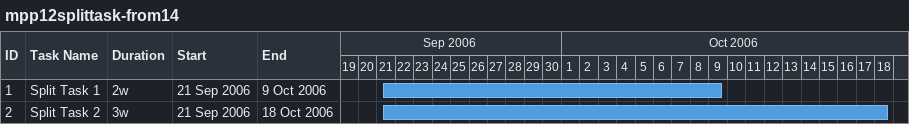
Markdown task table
mpp12splittask-from14

| ID | Task | Duration | Start | Finish |
|---|---|---|---|---|
| 1 | Split Task 1 | 2w | 2006-09-21 | 2006-10-09 |
| 2 | Split Task 2 | 3w | 2006-09-21 | 2006-10-18 |
